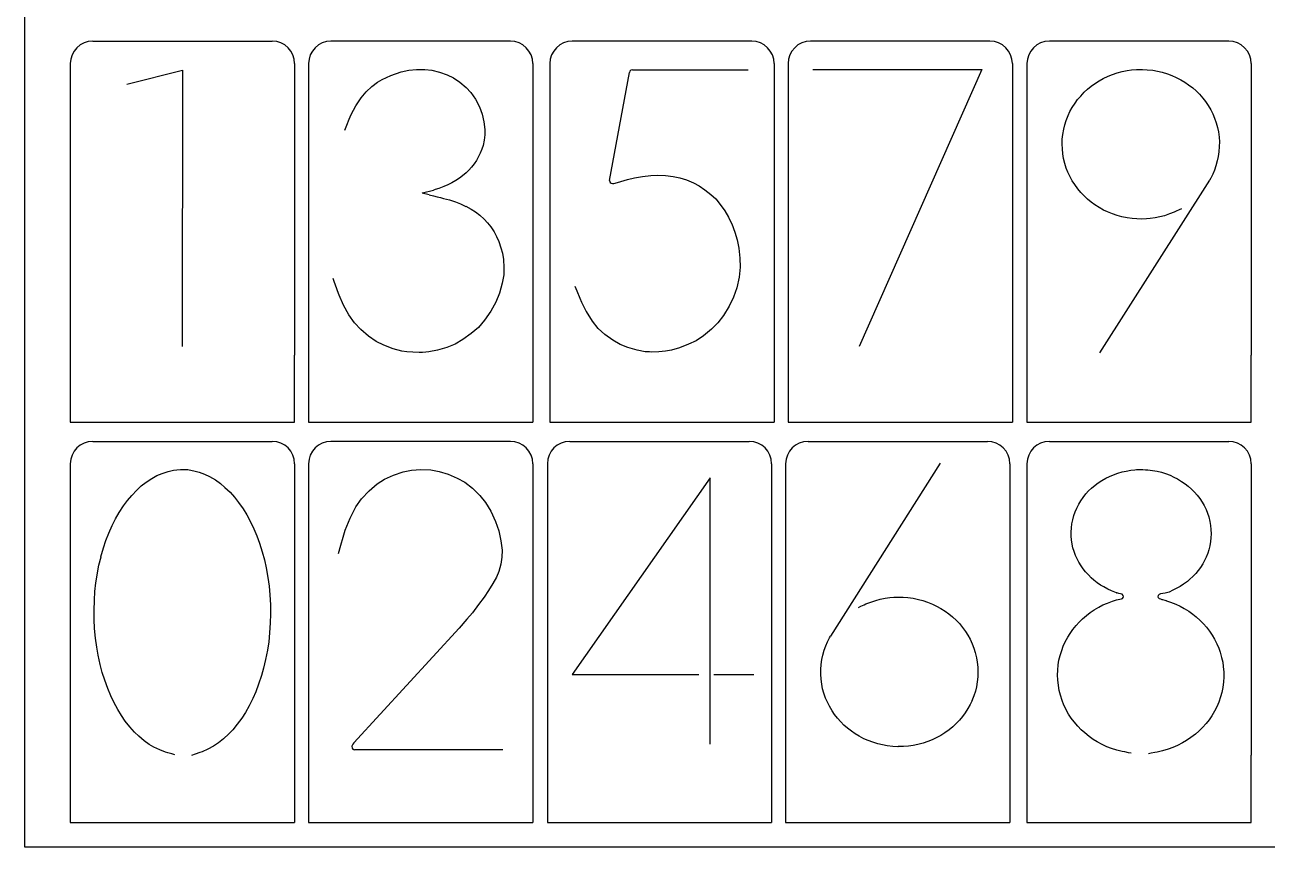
# Model space of a CAD drawing. Header units: millimetres. Extents: x 2133 to 4632, y 1065 to 2652.
# Drawn here: x 3372.7 to 3594.3, y 2342.4 to 2489.2 of the extents above; entities that cross this region are included whole.
import ezdxf

# ---------------------------------------------------------------- set-up
doc = ezdxf.new("R2010")
doc.units = ezdxf.units.MM
doc.layers.add('细实线', color=7, linetype='Continuous', lineweight=25)

msp = doc.modelspace()

# ---------------------------------------------------------------- linework, layer by layer
at = {"color": 7, "linetype": 'Continuous', "lineweight": 25}
for p, q in [((3384.791, 2486.253), (3416.791, 2486.253)), ((3459.284, 2486.253), (3427.284, 2486.253)), ((3502.328, 2486.253), (3470.328, 2486.253)), ((3544.821, 2486.253), (3512.821, 2486.253)), ((3587.42, 2486.253), (3555.42, 2486.253)), ((3380.791, 2482.253), (3380.791, 2430.253)), ((3420.791, 2482.253), (3420.791, 2430.253)), ((3423.284, 2482.253), (3423.284, 2430.253)), ((3463.284, 2482.253), (3463.284, 2430.253)), ((3466.328, 2482.253), (3466.328, 2430.253)), ((3506.328, 2482.253), (3506.328, 2430.253)), ((3508.821, 2482.253), (3508.821, 2430.253)), ((3548.821, 2482.253), (3548.821, 2430.253)), ((3551.42, 2482.253), (3551.42, 2430.253)), ((3591.42, 2482.253), (3591.42, 2430.253)), ((3384.791, 2414.841), (3416.791, 2414.841)), ((3459.284, 2414.841), (3427.284, 2414.841)), ((3469.884, 2414.841), (3501.884, 2414.841)), ((3512.376, 2414.841), (3544.376, 2414.841)), ((3555.42, 2414.841), (3587.42, 2414.841)), ((3380.791, 2410.841), (3380.791, 2358.841)), ((3420.791, 2410.841), (3420.791, 2358.841)), ((3423.284, 2410.841), (3423.284, 2358.841)), ((3463.284, 2410.841), (3463.284, 2358.841)), ((3465.884, 2410.841), (3465.884, 2358.841)), ((3505.884, 2410.841), (3505.884, 2358.841)), ((3508.376, 2410.841), (3508.376, 2358.841)), ((3548.376, 2410.841), (3548.376, 2358.841)), ((3551.42, 2410.841), (3551.42, 2358.841)), ((3591.42, 2410.841), (3591.42, 2358.841))]:
    msp.add_line(p, q, dxfattribs=at)
for points in [[(3436.393, 2479.426), (3437.933, 2480.098)], [(3437.933, 2480.098), (3439.794, 2480.784)], [(3439.794, 2480.784), (3441.168, 2481.103)], [(3441.168, 2481.103), (3442.564, 2481.214)], [(3442.564, 2481.214), (3444.053, 2481.207)], [(3444.053, 2481.207), (3445.301, 2481.068)], [(3445.301, 2481.068), (3446.643, 2480.738)], [(3446.643, 2480.738), (3448.015, 2480.263)], [(3448.015, 2480.263), (3449.136, 2479.726)], [(3449.136, 2479.726), (3450.269, 2478.961)], [(3564.3, 2479.192), (3565.046, 2479.594)], [(3565.046, 2479.594), (3565.902, 2480.001)], [(3565.902, 2480.001), (3566.665, 2480.314)], [(3566.665, 2480.314), (3567.486, 2480.579)], [(3567.486, 2480.579), (3568.425, 2480.827)], [(3568.425, 2480.827), (3569.285, 2481.006)], [(3569.285, 2481.006), (3570.067, 2481.108)], [(3570.067, 2481.108), (3570.992, 2481.18)], [(3570.992, 2481.18), (3571.889, 2481.208)], [(3571.889, 2481.208), (3571.926, 2481.208)], [(3571.976, 2481.212), (3572.006, 2481.212)], [(3572.006, 2481.212), (3572.884, 2481.162)], [(3572.884, 2481.162), (3573.872, 2481.053)], [(3573.872, 2481.053), (3574.726, 2480.913)], [(3574.726, 2480.913), (3575.561, 2480.707)], [(3575.561, 2480.707), (3576.485, 2480.427)], [(3576.485, 2480.427), (3577.279, 2480.139)], [(3577.279, 2480.139), (3578.04, 2479.794)], [(3578.04, 2479.794), (3578.877, 2479.358)], [(3433.548, 2477.182), (3434.554, 2478.136)], [(3434.554, 2478.136), (3435.555, 2478.934)], [(3435.555, 2478.934), (3436.393, 2479.426)], [(3450.269, 2478.961), (3451.404, 2478.01)], [(3451.404, 2478.01), (3452.25, 2477.097)], [(3561.639, 2477.135), (3562.217, 2477.681)], [(3562.217, 2477.681), (3562.868, 2478.207)], [(3562.868, 2478.207), (3563.623, 2478.754)], [(3563.623, 2478.754), (3564.3, 2479.192)], [(3578.877, 2479.358), (3579.592, 2478.938)], [(3579.592, 2478.938), (3580.263, 2478.471)], [(3580.263, 2478.471), (3580.995, 2477.899)], [(3580.995, 2477.899), (3581.613, 2477.361)], [(3431.709, 2474.688), (3432.652, 2476.123)], [(3432.652, 2476.123), (3433.548, 2477.182)], [(3452.25, 2477.097), (3453.037, 2475.909)], [(3453.037, 2475.909), (3453.751, 2474.517)], [(3559.51, 2474.422), (3560.004, 2475.195)], [(3560.004, 2475.195), (3560.465, 2475.832)], [(3560.465, 2475.832), (3561.006, 2476.467)], [(3561.006, 2476.467), (3561.639, 2477.135)], [(3581.613, 2477.361), (3582.177, 2476.788)], [(3582.177, 2476.788), (3582.785, 2476.097)], [(3582.785, 2476.097), (3583.29, 2475.458)], [(3583.29, 2475.458), (3583.733, 2474.794)], [(3430.555, 2472.358), (3430.898, 2473.165)], [(3430.898, 2473.165), (3431.709, 2474.688)], [(3453.751, 2474.517), (3454.229, 2473.211)], [(3454.229, 2473.211), (3454.545, 2471.842)], [(3558.434, 2472.12), (3558.783, 2473.015)], [(3558.769, 2472.979), (3559.099, 2473.694)], [(3559.099, 2473.694), (3559.51, 2474.422)], [(3583.733, 2474.794), (3584.197, 2474.003)], [(3584.197, 2474.003), (3584.572, 2473.277)], [(3584.572, 2473.277), (3584.878, 2472.54)], [(3429.759, 2470.375), (3430.12, 2471.274)], [(3430.12, 2471.274), (3430.555, 2472.358)], [(3454.545, 2471.842), (3454.72, 2470.513)], [(3557.988, 2470.541), (3558.17, 2471.316)], [(3558.17, 2471.316), (3558.434, 2472.12)], [(3584.878, 2472.54), (3585.18, 2471.666)], [(3585.18, 2471.666), (3585.407, 2470.868)], [(3585.407, 2470.868), (3585.562, 2470.074)], [(3454.589, 2468.583), (3454.401, 2467.652)], [(3454.712, 2469.525), (3454.589, 2468.583)], [(3454.72, 2470.513), (3454.712, 2469.525)], [(3557.709, 2467.939), (3557.731, 2468.75)], [(3557.731, 2468.75), (3557.829, 2469.614)], [(3557.829, 2469.614), (3557.988, 2470.541)], [(3585.562, 2470.074), (3585.683, 2469.139)], [(3585.683, 2469.139), (3585.745, 2468.289)], [(3454.191, 2466.956), (3453.908, 2466.269)], [(3454.401, 2467.652), (3454.191, 2466.956)], [(3557.742, 2466.991), (3557.709, 2467.939)], [(3557.821, 2466.124), (3557.738, 2467.027)], [(3585.664, 2466.523), (3585.553, 2465.684)], [(3585.734, 2467.467), (3585.664, 2466.523)], [(3585.745, 2468.289), (3585.734, 2467.467)], [(3452.821, 2464.362), (3452.343, 2463.744)], [(3453.23, 2464.96), (3452.821, 2464.362)], [(3453.563, 2465.548), (3453.23, 2464.96)], [(3453.908, 2466.269), (3453.563, 2465.548)], [(3557.962, 2465.339), (3557.821, 2466.124)], [(3558.182, 2464.433), (3557.962, 2465.339)], [(3558.431, 2463.613), (3558.182, 2464.433)], [(3585.38, 2464.9), (3585.125, 2464.009)], [(3585.553, 2465.684), (3585.38, 2464.9)], [(3450.76, 2462.222), (3450.203, 2461.804)], [(3451.368, 2462.739), (3450.76, 2462.222)], [(3451.896, 2463.241), (3451.368, 2462.739)], [(3452.343, 2463.744), (3451.896, 2463.241)], [(3480.166, 2461.55), (3481.399, 2461.862)], [(3481.399, 2461.862), (3482.839, 2462.128)], [(3482.839, 2462.128), (3484.345, 2462.312)], [(3484.345, 2462.312), (3485.602, 2462.371)], [(3485.602, 2462.371), (3486.929, 2462.299)], [(3486.929, 2462.299), (3488.33, 2462.125)], [(3488.33, 2462.125), (3489.488, 2461.882)], [(3489.488, 2461.882), (3490.68, 2461.491)], [(3558.72, 2462.888), (3558.431, 2463.613)], [(3559.111, 2462.057), (3558.72, 2462.888)], [(3559.514, 2461.308), (3559.111, 2462.057)], [(3584.551, 2462.521), (3584.205, 2461.804)], [(3584.849, 2463.214), (3584.551, 2462.521)], [(3585.125, 2464.009), (3584.849, 2463.214)], [(3445.737, 2459.728), (3445.578, 2459.682)], [(3445.889, 2459.774), (3445.737, 2459.728)], [(3446.535, 2459.991), (3445.872, 2459.769)], [(3447.397, 2460.317), (3446.535, 2459.991)], [(3448.156, 2460.639), (3447.397, 2460.317)], [(3448.82, 2460.973), (3448.156, 2460.639)], [(3449.558, 2461.394), (3448.82, 2460.973)], [(3450.203, 2461.804), (3449.558, 2461.394)], [(3478, 2460.936), (3478.969, 2461.221)], [(3478.956, 2461.218), (3480.166, 2461.55)], [(3490.68, 2461.491), (3491.936, 2460.973)], [(3491.936, 2460.973), (3492.96, 2460.443)], [(3492.96, 2460.443), (3493.981, 2459.751)], [(3493.981, 2459.751), (3495.046, 2458.903)], [(3559.936, 2460.657), (3559.514, 2461.308)], [(3560.478, 2459.92), (3559.936, 2460.657)], [(3561.018, 2459.26), (3560.478, 2459.92)], [(3445.576, 2458.644), (3446.242, 2458.473)], [(3446.242, 2458.473), (3446.822, 2458.334)], [(3446.822, 2458.334), (3447.378, 2458.203)], [(3447.378, 2458.203), (3448.427, 2457.919)], [(3448.427, 2457.919), (3449.519, 2457.569)], [(3449.519, 2457.569), (3450.415, 2457.229)], [(3495.046, 2458.903), (3495.902, 2458.092)], [(3495.902, 2458.092), (3496.717, 2457.115)], [(3561.555, 2458.699), (3561.018, 2459.26)], [(3562.229, 2458.072), (3561.555, 2458.699)], [(3562.89, 2457.517), (3562.229, 2458.072)], [(3563.528, 2457.059), (3562.89, 2457.517)], [(3450.415, 2457.229), (3451.358, 2456.781)], [(3451.33, 2456.794), (3452.308, 2456.26)], [(3452.276, 2456.277), (3453.041, 2455.794)], [(3453.041, 2455.794), (3453.805, 2455.2)], [(3496.717, 2457.115), (3497.549, 2455.952)], [(3497.549, 2455.952), (3498.198, 2454.872)], [(3564.315, 2456.56), (3563.528, 2457.059)], [(3565.081, 2456.12), (3564.315, 2456.56)], [(3565.799, 2455.782), (3565.081, 2456.12)], [(3566.681, 2455.429), (3565.799, 2455.782)], [(3567.532, 2455.136), (3566.681, 2455.429)], [(3576.835, 2455.418), (3575.929, 2455.117)], [(3577.679, 2455.746), (3576.835, 2455.418)], [(3578.028, 2455.902), (3577.679, 2455.746)], [(3578.579, 2456.153), (3578.025, 2455.901)], [(3579.019, 2456.353), (3578.579, 2456.153)], [(3453.805, 2455.2), (3454.579, 2454.508)], [(3454.579, 2454.508), (3455.198, 2453.866)], [(3455.198, 2453.866), (3455.789, 2453.105)], [(3455.789, 2453.105), (3456.374, 2452.225)], [(3498.198, 2454.872), (3498.773, 2453.624)], [(3498.757, 2453.665), (3499.328, 2452.164)], [(3568.323, 2454.93), (3567.532, 2455.136)], [(3569.28, 2454.741), (3568.323, 2454.93)], [(3570.201, 2454.606), (3569.28, 2454.741)], [(3571.019, 2454.543), (3570.201, 2454.606)], [(3571.929, 2454.517), (3571.019, 2454.543)], [(3572.741, 2454.532), (3571.929, 2454.517)], [(3573.425, 2454.598), (3572.741, 2454.532)], [(3574.283, 2454.732), (3573.425, 2454.598)], [(3575.14, 2454.905), (3574.283, 2454.732)], [(3575.929, 2455.117), (3575.14, 2454.905)], [(3456.374, 2452.225), (3456.826, 2451.418)], [(3456.826, 2451.418), (3457.225, 2450.483)], [(3499.328, 2452.164), (3499.732, 2450.823)], [(3499.732, 2450.823), (3500.011, 2449.304)], [(3457.225, 2450.483), (3457.6, 2449.401)], [(3457.6, 2449.401), (3457.863, 2448.431)], [(3500.011, 2449.304), (3500.203, 2447.532)], [(3457.863, 2448.431), (3458.031, 2447.27)], [(3458.031, 2447.27), (3458.114, 2445.881)], [(3500.203, 2447.532), (3500.258, 2445.902)], [(3458.093, 2444.586), (3457.843, 2443.073)], [(3458.114, 2445.881), (3458.093, 2444.586)], [(3500.077, 2444.161), (3499.665, 2442.239)], [(3500.258, 2445.902), (3500.077, 2444.161)], [(3427.977, 2443.037), (3427.686, 2443.901)], [(3428.456, 2441.677), (3427.973, 2443.046)], [(3457.843, 2443.073), (3457.34, 2441.314)], [(3471.178, 2441.666), (3470.842, 2442.492)], [(3499.665, 2442.239), (3499.109, 2440.574)], [(3428.723, 2440.919), (3428.455, 2441.677)], [(3429.489, 2439.164), (3428.723, 2440.919)], [(3457.34, 2441.314), (3456.691, 2439.689)], [(3471.717, 2440.358), (3471.178, 2441.666)], [(3472.022, 2439.622), (3471.717, 2440.359)], [(3499.109, 2440.574), (3498.317, 2438.978)], [(3430.473, 2437.395), (3429.489, 2439.164)], [(3455.79, 2438.074), (3454.667, 2436.445)], [(3456.691, 2439.689), (3455.79, 2438.074)], [(3472.866, 2437.952), (3472.022, 2439.622)], [(3473.913, 2436.297), (3472.831, 2438.008)], [(3498.317, 2438.978), (3497.301, 2437.324)], [(3431.461, 2435.99), (3430.473, 2437.395)], [(3432.606, 2434.795), (3431.461, 2435.99)], [(3454.667, 2436.445), (3453.58, 2435.175)], [(3474.94, 2435.013), (3473.913, 2436.297)], [(3496.297, 2436.004), (3495.137, 2434.852)], [(3497.301, 2437.324), (3496.297, 2436.004)], [(3434.005, 2433.598), (3432.606, 2434.795)], [(3435.323, 2432.689), (3434.005, 2433.598)], [(3452.312, 2434.07), (3450.82, 2433)], [(3453.58, 2435.175), (3452.312, 2434.07)], [(3476.114, 2433.939), (3474.94, 2435.013)], [(3477.529, 2432.889), (3476.114, 2433.939)], [(3493.743, 2433.694), (3492.449, 2432.814)], [(3495.137, 2434.852), (3493.743, 2433.694)], [(3436.729, 2431.998), (3435.323, 2432.689)], [(3438.386, 2431.372), (3436.729, 2431.998)], [(3439.892, 2430.964), (3438.386, 2431.372)], [(3440.798, 2430.83), (3439.892, 2430.964)], [(3441.872, 2430.744), (3440.798, 2430.83)], [(3446.254, 2431.109), (3444.726, 2430.807)], [(3447.958, 2431.616), (3446.254, 2431.109)], [(3449.45, 2432.213), (3447.958, 2431.616)], [(3450.82, 2433), (3449.45, 2432.213)], [(3478.845, 2432.12), (3477.529, 2432.889)], [(3480.239, 2431.57), (3478.845, 2432.12)], [(3481.872, 2431.104), (3480.239, 2431.57)], [(3483.329, 2430.842), (3481.872, 2431.104)], [(3483.672, 2430.814), (3483.329, 2430.842)], [(3486.968, 2430.939), (3485.763, 2430.828)], [(3488.016, 2431.112), (3486.922, 2430.931)], [(3489.462, 2431.532), (3488.016, 2431.112)], [(3491.081, 2432.168), (3489.462, 2431.532)], [(3492.449, 2432.814), (3491.081, 2432.168)], [(3442.994, 2430.715), (3441.872, 2430.744)], [(3443.616, 2430.725), (3442.994, 2430.715)], [(3444.203, 2430.756), (3443.616, 2430.725)], [(3444.726, 2430.807), (3444.203, 2430.756)], [(3484.088, 2430.795), (3483.672, 2430.814)], [(3484.536, 2430.789), (3484.088, 2430.795)], [(3485.763, 2430.828), (3484.536, 2430.789)], [(3395.31, 2408.24), (3396.217, 2408.746)], [(3396.217, 2408.746), (3397.156, 2409.134)], [(3397.156, 2409.134), (3398.239, 2409.477)], [(3398.239, 2409.477), (3399.22, 2409.696)], [(3399.22, 2409.696), (3399.786, 2409.767)], [(3399.786, 2409.767), (3400.429, 2409.812)], [(3400.429, 2409.812), (3401.072, 2409.828)], [(3401.072, 2409.828), (3401.416, 2409.823)], [(3401.416, 2409.823), (3401.733, 2409.806)], [(3401.733, 2409.806), (3402.005, 2409.78)], [(3402.005, 2409.78), (3402.823, 2409.62)], [(3402.823, 2409.62), (3403.802, 2409.342)], [(3403.802, 2409.342), (3404.732, 2409.003)], [(3404.732, 2409.003), (3405.641, 2408.558)], [(3436.856, 2408.117), (3438.451, 2408.848)], [(3438.451, 2408.848), (3440.154, 2409.429)], [(3440.154, 2409.429), (3441.627, 2409.722)], [(3441.627, 2409.722), (3443.319, 2409.815)], [(3443.319, 2409.815), (3445.085, 2409.743)], [(3445.085, 2409.743), (3446.561, 2409.5)], [(3446.561, 2409.5), (3448.177, 2408.994)], [(3448.177, 2408.994), (3449.821, 2408.304)], [(3566.154, 2408.61), (3566.844, 2408.894)], [(3566.844, 2408.894), (3567.654, 2409.181)], [(3567.654, 2409.181), (3568.392, 2409.4)], [(3568.392, 2409.4), (3569.126, 2409.561)], [(3569.126, 2409.561), (3569.953, 2409.702)], [(3569.953, 2409.702), (3570.671, 2409.788)], [(3570.671, 2409.788), (3570.934, 2409.804)], [(3570.934, 2409.804), (3571.256, 2409.814)], [(3571.256, 2409.814), (3571.609, 2409.817)], [(3571.609, 2409.817), (3572.107, 2409.811)], [(3572.107, 2409.811), (3572.588, 2409.793)], [(3572.588, 2409.793), (3573.014, 2409.763)], [(3573.014, 2409.763), (3573.797, 2409.663)], [(3573.797, 2409.663), (3574.669, 2409.505)], [(3574.669, 2409.505), (3575.431, 2409.326)], [(3575.431, 2409.326), (3576.146, 2409.098)], [(3576.146, 2409.098), (3576.949, 2408.796)], [(3576.949, 2408.796), (3577.647, 2408.491)], [(3392.632, 2406.16), (3393.447, 2406.919)], [(3393.447, 2406.919), (3394.308, 2407.578)], [(3394.308, 2407.578), (3395.31, 2408.24)], [(3405.641, 2408.558), (3406.661, 2407.958)], [(3406.661, 2407.958), (3407.557, 2407.339)], [(3407.557, 2407.339), (3408.374, 2406.643)], [(3408.374, 2406.643), (3409.29, 2405.756)], [(3434.08, 2405.998), (3435.537, 2407.264)], [(3435.537, 2407.264), (3436.856, 2408.117)], [(3449.821, 2408.304), (3451.146, 2407.55)], [(3451.146, 2407.55), (3452.51, 2406.484)], [(3452.51, 2406.484), (3453.849, 2405.208)], [(3562.429, 2405.996), (3562.949, 2406.49)], [(3562.949, 2406.49), (3563.569, 2407.018)], [(3563.569, 2407.018), (3564.15, 2407.46)], [(3564.15, 2407.46), (3564.762, 2407.855)], [(3564.762, 2407.855), (3565.488, 2408.273)], [(3565.488, 2408.273), (3566.154, 2408.61)], [(3577.647, 2408.491), (3578.29, 2408.149)], [(3578.29, 2408.149), (3579.006, 2407.718)], [(3579.006, 2407.718), (3579.623, 2407.301)], [(3579.623, 2407.301), (3580.183, 2406.857)], [(3580.183, 2406.857), (3580.791, 2406.316)], [(3390.269, 2403.336), (3390.974, 2404.316)], [(3390.974, 2404.316), (3391.74, 2405.22)], [(3391.74, 2405.22), (3392.632, 2406.16)], [(3409.29, 2405.756), (3410.09, 2404.885)], [(3410.09, 2404.885), (3410.808, 2403.96)], [(3431.737, 2403.144), (3432.756, 2404.589)], [(3432.756, 2404.589), (3434.08, 2405.998)], [(3453.849, 2405.208), (3454.866, 2403.971)], [(3560.676, 2403.652), (3561.037, 2404.26)], [(3561.037, 2404.26), (3561.448, 2404.837)], [(3561.448, 2404.837), (3561.95, 2405.463)], [(3561.95, 2405.463), (3562.429, 2405.996)], [(3580.791, 2406.316), (3581.313, 2405.799)], [(3581.313, 2405.799), (3581.771, 2405.267)], [(3581.771, 2405.267), (3582.26, 2404.629)], [(3582.26, 2404.629), (3582.669, 2404.028)], [(3388.855, 2401.033), (3389.505, 2402.152)], [(3389.505, 2402.152), (3390.269, 2403.336)], [(3410.808, 2403.96), (3411.599, 2402.822)], [(3411.599, 2402.822), (3412.283, 2401.73)], [(3430.709, 2401.166), (3431.737, 2403.144)], [(3454.866, 2403.971), (3455.805, 2402.386)], [(3455.805, 2402.386), (3456.651, 2400.56)], [(3559.794, 2401.626), (3560.024, 2402.297)], [(3560.024, 2402.297), (3560.311, 2402.943)], [(3560.311, 2402.943), (3560.676, 2403.652)], [(3582.669, 2404.028), (3583.011, 2403.421)], [(3583.011, 2403.421), (3583.361, 2402.702)], [(3583.361, 2402.702), (3583.641, 2402.03)], [(3583.641, 2402.03), (3583.851, 2401.365)], [(3387.66, 2398.469), (3388.276, 2399.863)], [(3388.276, 2399.863), (3388.855, 2401.033)], [(3412.283, 2401.73), (3412.883, 2400.607)], [(3412.883, 2400.607), (3413.529, 2399.252)], [(3429.829, 2399.013), (3430.709, 2401.166)], [(3456.651, 2400.56), (3457.207, 2398.879)], [(3559.351, 2399.439), (3559.436, 2400.147)], [(3559.436, 2400.147), (3559.582, 2400.85)], [(3559.582, 2400.85), (3559.794, 2401.626)], [(3583.851, 2401.365), (3584.045, 2400.581)], [(3584.045, 2400.581), (3584.179, 2399.852)], [(3584.179, 2399.852), (3584.246, 2399.152)], [(3387.146, 2397.163), (3387.66, 2398.469)], [(3413.529, 2399.252), (3414.078, 2397.968)], [(3414.078, 2397.968), (3414.542, 2396.678)], [(3429.021, 2396.3), (3429.445, 2397.786)], [(3429.44, 2397.77), (3429.829, 2399.013)], [(3457.207, 2398.879), (3457.58, 2397.121)], [(3559.307, 2398.641), (3559.351, 2399.439)], [(3559.31, 2397.937), (3559.307, 2398.641)], [(3559.374, 2397.251), (3559.31, 2397.937)], [(3584.251, 2397.63), (3584.173, 2396.961)], [(3584.246, 2399.152), (3584.272, 2398.351)], [(3584.272, 2398.351), (3584.251, 2397.63)], [(3386.256, 2394.241), (3386.709, 2395.834)], [(3386.709, 2395.834), (3387.146, 2397.163)], [(3414.542, 2396.678), (3415.023, 2395.141)], [(3428.607, 2394.849), (3429.021, 2396.3)], [(3457.58, 2397.121), (3457.789, 2395.438)], [(3457.789, 2395.438), (3457.785, 2394.175)], [(3559.491, 2396.488), (3559.374, 2397.251)], [(3559.634, 2395.825), (3559.491, 2396.488)], [(3559.829, 2395.188), (3559.634, 2395.825)], [(3583.874, 2395.52), (3583.669, 2394.898)], [(3584.038, 2396.201), (3583.874, 2395.52)], [(3584.173, 2396.961), (3584.038, 2396.201)], [(3385.895, 2392.767), (3386.263, 2394.264)], [(3415.023, 2395.141), (3415.42, 2393.693)], [(3415.42, 2393.693), (3415.727, 2392.266)], [(3457.785, 2394.175), (3457.576, 2392.926)], [(3560.092, 2394.481), (3559.829, 2395.188)], [(3560.36, 2393.867), (3560.092, 2394.481)], [(3560.673, 2393.285), (3560.36, 2393.867)], [(3561.066, 2392.644), (3560.673, 2393.285)], [(3583.097, 2393.566), (3582.775, 2392.997)], [(3583.389, 2394.195), (3583.097, 2393.566)], [(3583.669, 2394.898), (3583.389, 2394.195)], [(3385.37, 2389.631), (3385.627, 2391.343)], [(3385.627, 2391.343), (3385.903, 2392.801)], [(3415.727, 2392.266), (3416.025, 2390.58)], [(3457.216, 2391.647), (3456.78, 2390.63)], [(3457.576, 2392.926), (3457.216, 2391.647)], [(3561.447, 2392.089), (3561.066, 2392.644)], [(3561.864, 2391.573), (3561.447, 2392.089)], [(3562.372, 2391.01), (3561.864, 2391.573)], [(3562.855, 2390.527), (3562.372, 2391.01)], [(3581.534, 2391.293), (3581.01, 2390.737)], [(3581.959, 2391.796), (3581.534, 2391.293)], [(3582.366, 2392.36), (3581.959, 2391.796)], [(3582.775, 2392.997), (3582.366, 2392.36)], [(3385.185, 2388.041), (3385.37, 2389.631)], [(3416.025, 2390.58), (3416.248, 2389)], [(3416.248, 2389), (3416.384, 2387.47)], [(3456.154, 2389.505), (3455.368, 2388.217)], [(3456.78, 2390.63), (3456.154, 2389.505)], [(3563.364, 2390.088), (3562.855, 2390.527)], [(3563.973, 2389.616), (3563.364, 2390.088)], [(3564.542, 2389.218), (3563.973, 2389.616)], [(3565.127, 2388.869), (3564.542, 2389.218)], [(3565.826, 2388.499), (3565.127, 2388.869)], [(3578.762, 2388.964), (3578.173, 2388.628)], [(3579.36, 2389.363), (3578.762, 2388.964)], [(3580.035, 2389.864), (3579.36, 2389.363)], [(3580.501, 2390.249), (3580.035, 2389.864)], [(3581.01, 2390.737), (3580.501, 2390.249)], [(3385.085, 2386.491), (3385.185, 2388.041)], [(3416.384, 2387.47), (3416.476, 2385.683)], [(3454.591, 2387.053), (3453.623, 2385.718)], [(3455.368, 2388.217), (3454.591, 2387.053)], [(3524.462, 2386.472), (3525.252, 2386.684)], [(3525.252, 2386.684), (3526.108, 2386.857)], [(3526.108, 2386.857), (3526.966, 2386.991)], [(3526.966, 2386.991), (3527.65, 2387.057)], [(3527.65, 2387.057), (3528.462, 2387.071)], [(3528.462, 2387.071), (3529.372, 2387.046)], [(3529.372, 2387.046), (3530.19, 2386.983)], [(3530.19, 2386.983), (3531.111, 2386.848)], [(3531.111, 2386.848), (3532.068, 2386.658)], [(3532.068, 2386.658), (3532.859, 2386.453)], [(3566.483, 2388.191), (3565.826, 2388.499)], [(3566.774, 2388.073), (3566.483, 2388.191)], [(3566.697, 2386.35), (3567.412, 2386.581)], [(3567.071, 2387.963), (3566.774, 2388.073)], [(3567.407, 2387.847), (3567.071, 2387.963)], [(3576.343, 2387.828), (3576.105, 2387.779)], [(3576.571, 2387.888), (3576.343, 2387.828)], [(3576.786, 2387.971), (3576.571, 2387.888)], [(3577.46, 2388.271), (3576.786, 2387.971)], [(3578.173, 2388.628), (3577.46, 2388.271)], [(3385.035, 2384.696), (3385.085, 2386.491)], [(3385.045, 2383.047), (3385.035, 2384.696)], [(3416.476, 2385.683), (3416.507, 2384.022)], [(3453.623, 2385.718), (3452.511, 2384.248)], [(3521.372, 2385.236), (3521.812, 2385.436)], [(3521.812, 2385.436), (3522.366, 2385.688)], [(3522.363, 2385.687), (3522.712, 2385.843)], [(3522.712, 2385.843), (3523.556, 2386.171)], [(3523.556, 2386.171), (3524.462, 2386.472)], [(3532.859, 2386.453), (3533.71, 2386.16)], [(3533.71, 2386.16), (3534.592, 2385.807)], [(3534.592, 2385.807), (3535.311, 2385.469)], [(3535.311, 2385.469), (3536.076, 2385.029)], [(3536.076, 2385.029), (3536.863, 2384.53)], [(3536.863, 2384.53), (3537.502, 2384.072)], [(3562.058, 2383.802), (3562.702, 2384.302)], [(3562.702, 2384.302), (3563.42, 2384.779)], [(3563.42, 2384.779), (3564.242, 2385.269)], [(3564.242, 2385.269), (3564.978, 2385.656)], [(3564.978, 2385.656), (3565.782, 2386.005)], [(3565.782, 2386.005), (3566.697, 2386.35)], [(3576.19, 2386.457), (3576.238, 2386.442)], [(3576.238, 2386.442), (3576.334, 2386.413)], [(3576.334, 2386.413), (3577.057, 2386.162)], [(3577.057, 2386.162), (3577.956, 2385.8)], [(3577.956, 2385.8), (3578.761, 2385.43)], [(3578.761, 2385.43), (3579.47, 2385.038)], [(3579.47, 2385.038), (3580.273, 2384.536)], [(3580.273, 2384.536), (3580.988, 2384.038)], [(3385.131, 2381.489), (3385.045, 2383.047)], [(3416.459, 2382.481), (3416.337, 2380.679)], [(3416.507, 2384.022), (3416.458, 2382.459)], [(3452.511, 2384.248), (3451.487, 2383.104)], [(3537.502, 2384.072), (3538.163, 2383.517)], [(3538.163, 2383.517), (3538.836, 2382.89)], [(3538.836, 2382.89), (3539.374, 2382.329)], [(3539.374, 2382.329), (3539.914, 2381.669)], [(3560.193, 2381.993), (3560.731, 2382.594)], [(3560.731, 2382.594), (3561.346, 2383.183)], [(3561.346, 2383.183), (3562.058, 2383.802)], [(3580.988, 2384.038), (3581.607, 2383.536)], [(3581.607, 2383.536), (3582.299, 2382.908)], [(3582.299, 2382.908), (3582.909, 2382.298)], [(3582.909, 2382.298), (3583.422, 2381.7)], [(3385.294, 2379.726), (3385.131, 2381.489)], [(3416.339, 2380.698), (3416.172, 2379.059)], [(3539.914, 2381.669), (3540.455, 2380.931)], [(3540.455, 2380.931), (3540.877, 2380.28)], [(3540.877, 2380.28), (3541.28, 2379.531)], [(3558.257, 2379.067), (3558.696, 2379.892)], [(3558.696, 2379.892), (3559.113, 2380.576)], [(3559.113, 2380.576), (3559.608, 2381.263)], [(3559.608, 2381.263), (3560.193, 2381.993)], [(3583.422, 2381.7), (3583.986, 2380.964)], [(3583.986, 2380.964), (3584.473, 2380.256)], [(3584.473, 2380.256), (3584.866, 2379.578)], [(3385.495, 2378.139), (3385.294, 2379.726)], [(3385.758, 2376.684), (3385.495, 2378.139)], [(3416.177, 2379.089), (3415.944, 2377.587)], [(3515.266, 2377.58), (3515.542, 2378.375)], [(3515.542, 2378.375), (3515.84, 2379.068)], [(3515.84, 2379.068), (3516.187, 2379.784)], [(3541.28, 2379.531), (3541.671, 2378.701)], [(3541.671, 2378.701), (3541.96, 2377.976)], [(3541.96, 2377.976), (3542.209, 2377.156)], [(3557.618, 2377.543), (3557.899, 2378.298)], [(3557.899, 2378.298), (3558.257, 2379.067)], [(3584.866, 2379.578), (3585.283, 2378.751)], [(3585.283, 2378.751), (3585.632, 2377.96)], [(3585.632, 2377.96), (3585.89, 2377.214)], [(3386.119, 2375.046), (3385.758, 2376.684)], [(3415.622, 2375.921), (3415.274, 2374.412)], [(3415.949, 2377.609), (3415.622, 2375.921)], [(3514.727, 2375.066), (3514.838, 2375.905)], [(3514.838, 2375.905), (3515.011, 2376.689)], [(3515.011, 2376.689), (3515.266, 2377.58)], [(3542.209, 2377.156), (3542.429, 2376.25)], [(3542.429, 2376.25), (3542.57, 2375.465)], [(3542.57, 2375.465), (3542.653, 2374.562)], [(3557.008, 2374.994), (3557.137, 2375.805)], [(3557.137, 2375.805), (3557.343, 2376.641)], [(3557.343, 2376.641), (3557.618, 2377.543)], [(3585.89, 2377.214), (3586.143, 2376.311)], [(3586.143, 2376.311), (3586.334, 2375.454)], [(3586.334, 2375.454), (3586.444, 2374.654)], [(3386.497, 2373.581), (3386.119, 2375.046)], [(3386.917, 2372.26), (3386.497, 2373.581)], [(3415.274, 2374.412), (3414.886, 2373.067)], [(3514.647, 2373.3), (3514.657, 2374.122)], [(3514.708, 2372.45), (3514.647, 2373.3)], [(3514.657, 2374.122), (3514.727, 2375.066)], [(3542.65, 2374.598), (3542.682, 2373.65)], [(3542.682, 2373.65), (3542.66, 2372.839)], [(3556.88, 2373.128), (3556.915, 2374.026)], [(3556.915, 2374.026), (3557.008, 2374.994)], [(3586.444, 2374.654), (3586.513, 2373.688)], [(3586.513, 2373.688), (3586.529, 2372.77)], [(3387.454, 2370.784), (3386.917, 2372.26)], [(3414.382, 2371.555), (3413.884, 2370.189)], [(3414.886, 2373.067), (3414.382, 2371.555)], [(3514.83, 2371.515), (3514.708, 2372.45)], [(3514.984, 2370.72), (3514.83, 2371.515)], [(3542.404, 2371.048), (3542.221, 2370.273)], [(3542.562, 2371.975), (3542.404, 2371.048)], [(3542.66, 2372.839), (3542.562, 2371.975)], [(3556.917, 2372.276), (3556.88, 2373.128)], [(3557.024, 2371.286), (3556.917, 2372.276)], [(3557.172, 2370.391), (3557.024, 2371.286)], [(3586.473, 2371.93), (3586.344, 2370.947)], [(3586.529, 2372.77), (3586.473, 2371.93)], [(3387.99, 2369.473), (3387.454, 2370.784)], [(3388.549, 2368.314), (3387.99, 2369.473)], [(3413.354, 2368.998), (3412.688, 2367.673)], [(3413.884, 2370.189), (3413.354, 2368.998)], [(3515.211, 2369.923), (3514.984, 2370.72)], [(3515.513, 2369.049), (3515.211, 2369.923)], [(3515.819, 2368.312), (3515.513, 2369.049)], [(3541.957, 2369.469), (3541.608, 2368.574)], [(3542.221, 2370.273), (3541.957, 2369.469)], [(3557.382, 2369.571), (3557.172, 2370.391)], [(3557.697, 2368.598), (3557.382, 2369.571)], [(3585.949, 2369.24), (3585.626, 2368.315)], [(3586.173, 2370.039), (3585.949, 2369.24)], [(3586.344, 2370.947), (3586.173, 2370.039)], [(3389.243, 2367.033), (3388.549, 2368.314)], [(3389.918, 2365.909), (3389.243, 2367.033)], [(3412.688, 2367.673), (3412.029, 2366.491)], [(3516.194, 2367.586), (3515.819, 2368.312)], [(3516.658, 2366.795), (3516.194, 2367.586)], [(3517.101, 2366.131), (3516.658, 2366.795)], [(3540.881, 2367.167), (3540.387, 2366.394)], [(3541.292, 2367.894), (3540.881, 2367.167)], [(3541.622, 2368.609), (3541.292, 2367.894)], [(3558.009, 2367.796), (3557.685, 2368.633)], [(3558.393, 2367.009), (3558.009, 2367.796)], [(3558.856, 2366.196), (3558.375, 2367.046)], [(3584.901, 2366.74), (3584.404, 2365.906)], [(3585.277, 2367.47), (3584.901, 2366.74)], [(3585.626, 2368.315), (3585.277, 2367.47)], [(3390.597, 2364.941), (3389.918, 2365.909)], [(3391.428, 2363.887), (3390.597, 2364.941)], [(3410.568, 2364.38), (3409.78, 2363.409)], [(3411.375, 2365.485), (3410.568, 2364.38)], [(3412.029, 2366.491), (3411.375, 2365.485)], [(3517.607, 2365.491), (3517.101, 2366.131)], [(3518.214, 2364.801), (3517.607, 2365.491)], [(3518.778, 2364.227), (3518.214, 2364.801)], [(3538.752, 2364.454), (3538.175, 2363.908)], [(3539.386, 2365.122), (3538.752, 2364.454)], [(3539.926, 2365.756), (3539.386, 2365.122)], [(3540.387, 2366.394), (3539.926, 2365.756)], [(3559.337, 2365.443), (3558.856, 2366.196)], [(3559.841, 2364.779), (3559.337, 2365.443)], [(3560.478, 2364.037), (3559.841, 2364.779)], [(3583.386, 2364.505), (3582.735, 2363.779)], [(3583.896, 2365.148), (3583.386, 2364.505)], [(3584.404, 2365.906), (3583.896, 2365.148)], [(3392.221, 2362.984), (3391.428, 2363.887)], [(3393.001, 2362.234), (3392.221, 2362.984)], [(3393.95, 2361.443), (3393.001, 2362.234)], [(3409.048, 2362.64), (3408.091, 2361.766)], [(3409.78, 2363.409), (3409.02, 2362.614)], [(3519.397, 2363.69), (3518.778, 2364.227)], [(3520.128, 2363.118), (3519.397, 2363.69)], [(3520.799, 2362.651), (3520.128, 2363.118)], [(3521.514, 2362.23), (3520.799, 2362.651)], [(3522.352, 2361.795), (3521.514, 2362.23)], [(3536.091, 2362.397), (3535.345, 2361.994)], [(3536.769, 2362.835), (3536.091, 2362.397)], [(3537.523, 2363.381), (3536.769, 2362.835)], [(3538.175, 2363.908), (3537.523, 2363.381)], [(3561.099, 2363.385), (3560.478, 2364.037)], [(3561.722, 2362.824), (3561.099, 2363.385)], [(3562.495, 2362.209), (3561.722, 2362.824)], [(3563.236, 2361.677), (3562.495, 2362.209)], [(3581.46, 2362.586), (3580.677, 2361.989)], [(3582.088, 2363.127), (3581.46, 2362.586)], [(3582.735, 2363.779), (3582.088, 2363.127)], [(3394.842, 2360.79), (3393.95, 2361.443)], [(3395.708, 2360.284), (3394.842, 2360.79)], [(3396.746, 2359.793), (3395.708, 2360.284)], [(3405.316, 2359.926), (3404.323, 2359.48)], [(3406.34, 2360.481), (3405.316, 2359.926)], [(3407.238, 2361.069), (3406.34, 2360.481)], [(3408.118, 2361.787), (3407.192, 2361.039)], [(3523.113, 2361.45), (3522.352, 2361.795)], [(3523.906, 2361.162), (3523.113, 2361.45)], [(3524.831, 2360.882), (3523.906, 2361.162)], [(3525.665, 2360.676), (3524.831, 2360.882)], [(3526.519, 2360.536), (3525.665, 2360.676)], [(3527.507, 2360.427), (3526.519, 2360.536)], [(3528.385, 2360.377), (3527.507, 2360.427)], [(3528.415, 2360.377), (3528.385, 2360.377)], [(3528.502, 2360.381), (3528.465, 2360.381)], [(3529.399, 2360.408), (3528.502, 2360.381)], [(3530.324, 2360.481), (3529.399, 2360.408)], [(3531.106, 2360.582), (3530.324, 2360.481)], [(3531.966, 2360.762), (3531.106, 2360.582)], [(3532.905, 2361.01), (3531.966, 2360.762)], [(3533.726, 2361.274), (3532.905, 2361.01)], [(3534.489, 2361.588), (3533.726, 2361.274)], [(3535.345, 2361.994), (3534.489, 2361.588)], [(3563.962, 2361.236), (3563.236, 2361.677)], [(3564.849, 2360.766), (3563.962, 2361.236)], [(3565.691, 2360.373), (3564.849, 2360.766)], [(3566.501, 2360.067), (3565.691, 2360.373)], [(3567.482, 2359.762), (3566.501, 2360.067)], [(3577.415, 2360.204), (3576.603, 2359.917)], [(3578.285, 2360.589), (3577.415, 2360.204)], [(3579.18, 2361.039), (3578.285, 2360.589)], [(3579.908, 2361.461), (3579.18, 2361.039)], [(3580.677, 2361.989), (3579.908, 2361.461)], [(3397.748, 2359.411), (3396.746, 2359.793)], [(3398.208, 2359.274), (3397.748, 2359.411)], [(3398.908, 2359.072), (3398.203, 2359.276)], [(3399.441, 2358.917), (3398.909, 2359.072)], [(3403.04, 2359.021), (3402.416, 2358.799)], [(3403.863, 2359.313), (3403.04, 2359.021)], [(3404.323, 2359.48), (3403.863, 2359.313)], [(3568.427, 2359.52), (3567.482, 2359.762)], [(3568.854, 2359.432), (3568.427, 2359.52)], [(3569.521, 2359.299), (3568.854, 2359.432)], [(3570.023, 2359.198), (3569.521, 2359.299)], [(3573.591, 2359.216), (3573.085, 2359.125)], [(3574.26, 2359.335), (3573.591, 2359.216)], [(3574.663, 2359.41), (3574.26, 2359.335)], [(3575.617, 2359.633), (3574.663, 2359.41)], [(3576.603, 2359.917), (3575.617, 2359.633)]]:
    msp.add_lwpolyline(points)
for centre, start, end in [((3384.791, 2482.253), 90, 180), ((3416.791, 2482.253), 0, 90), ((3427.284, 2482.253), 90, 180), ((3459.284, 2482.253), 0, 90), ((3470.328, 2482.253), 90, 180), ((3502.328, 2482.253), 0, 90), ((3512.821, 2482.253), 90, 180), ((3544.821, 2482.253), 0, 90), ((3555.42, 2482.253), 90, 180), ((3587.42, 2482.253), 0, 90), ((3384.791, 2410.841), 90, 180), ((3416.791, 2410.841), 0, 90), ((3427.284, 2410.841), 90, 180), ((3459.284, 2410.841), 0, 90), ((3469.884, 2410.841), 90, 180), ((3501.884, 2410.841), 0, 90), ((3512.376, 2410.841), 90, 180), ((3544.376, 2410.841), 0, 90), ((3555.42, 2410.841), 90, 180), ((3587.42, 2410.841), 0, 90)]:
    msp.add_arc(centre, 4, start, end, dxfattribs=at)
at = {"layer": '细实线'}
for p, q in [((3390.897, 2478.581), (3400.792, 2481.068)), ((3400.792, 2481.068), (3400.743, 2431.778)), ((3476.981, 2461.412), (3480.504, 2480.681)), ((3480.591, 2480.903), (3480.504, 2480.681)), ((3480.79, 2481.074), (3480.591, 2480.903)), ((3481.058, 2481.154), (3480.79, 2481.074)), ((3481.058, 2481.154), (3501.683, 2481.137)), ((3513.208, 2481.201), (3543.395, 2481.201)), ((3543.395, 2481.201), (3521.498, 2431.757)), ((3571.926, 2481.208), (3571.976, 2481.212)), ((3443.608, 2459.168), (3445.578, 2459.682)), ((3476.981, 2461.412), (3477.009, 2461.225)), ((3477.009, 2461.225), (3477.097, 2461.063)), ((3477.097, 2461.063), (3477.26, 2460.927)), ((3477.26, 2460.927), (3477.493, 2460.855)), ((3477.493, 2460.855), (3477.765, 2460.867)), ((3477.765, 2460.867), (3478, 2460.936)), ((3564.43, 2430.659), (3584.034, 2461.475)), ((3584.188, 2461.77), (3584.034, 2461.475)), ((3584.205, 2461.804), (3584.188, 2461.77)), ((3443.608, 2459.168), (3443.568, 2459.112)), ((3444.784, 2458.824), (3443.568, 2459.112)), ((3444.784, 2458.824), (3445.576, 2458.644)), ((3380.791, 2430.253), (3380.791, 2418.253)), ((3420.791, 2418.253), (3420.791, 2430.253)), ((3423.284, 2430.253), (3423.284, 2418.253)), ((3463.284, 2430.253), (3463.284, 2418.253)), ((3466.328, 2430.253), (3466.328, 2418.253)), ((3506.328, 2430.253), (3506.328, 2418.253)), ((3508.821, 2430.253), (3508.821, 2418.253)), ((3548.821, 2430.253), (3548.821, 2418.253)), ((3551.42, 2430.253), (3551.42, 2418.253)), ((3591.42, 2418.253), (3591.42, 2430.253)), ((3380.791, 2418.253), (3420.791, 2418.253)), ((3423.284, 2418.253), (3463.284, 2418.253)), ((3466.328, 2418.253), (3506.328, 2418.253)), ((3508.821, 2418.253), (3548.821, 2418.253)), ((3551.42, 2418.253), (3591.42, 2418.253)), ((3535.961, 2410.93), (3516.358, 2380.114)), ((3494.893, 2408.358), (3470.301, 2373.228)), ((3494.893, 2360.805), (3494.893, 2408.358)), ((3567.407, 2387.847), (3567.479, 2387.823)), ((3567.412, 2386.581), (3568.004, 2386.68)), ((3567.841, 2387.714), (3567.479, 2387.823)), ((3568.116, 2387.644), (3567.841, 2387.714)), ((3568.004, 2386.68), (3568.28, 2386.762)), ((3568.401, 2387.559), (3568.116, 2387.644)), ((3568.28, 2386.762), (3568.474, 2386.84)), ((3568.599, 2387.362), (3568.401, 2387.559)), ((3568.474, 2386.84), (3568.601, 2386.971)), ((3568.651, 2387.121), (3568.599, 2387.362)), ((3568.601, 2386.971), (3568.651, 2387.121)), ((3574.846, 2387.348), (3574.78, 2387.12)), ((3574.78, 2387.12), (3574.829, 2386.969)), ((3574.829, 2386.969), (3574.992, 2386.815)), ((3575.033, 2387.534), (3574.846, 2387.348)), ((3574.992, 2386.815), (3575.272, 2386.725)), ((3575.272, 2387.617), (3575.033, 2387.534)), ((3576.105, 2387.779), (3575.272, 2387.617)), ((3575.272, 2386.725), (3575.464, 2386.664)), ((3575.464, 2386.664), (3575.627, 2386.621)), ((3575.627, 2386.621), (3576.009, 2386.513)), ((3576.009, 2386.513), (3576.19, 2386.457)), ((3451.487, 2383.104), (3450.154, 2381.542)), ((3431.382, 2361.073), (3450.154, 2381.542)), ((3516.203, 2379.819), (3516.358, 2380.114)), ((3516.187, 2379.784), (3516.203, 2379.819)), ((3470.301, 2373.228), (3492.886, 2373.228)), ((3495.553, 2373.228), (3502.733, 2373.228)), ((3431.171, 2360.801), (3431.031, 2360.462)), ((3431.031, 2360.462), (3431.065, 2360.135)), ((3431.065, 2360.135), (3431.156, 2359.961)), ((3431.156, 2359.961), (3431.309, 2359.871)), ((3431.382, 2361.073), (3431.171, 2360.801)), ((3528.465, 2360.381), (3528.415, 2360.377)), ((3380.791, 2358.841), (3380.791, 2346.841)), ((3420.791, 2358.841), (3420.791, 2346.841)), ((3423.284, 2358.841), (3423.284, 2346.841)), ((3431.309, 2359.871), (3431.495, 2359.84)), ((3457.92, 2359.84), (3431.495, 2359.84)), ((3463.284, 2358.841), (3463.284, 2346.841)), ((3465.884, 2358.841), (3465.884, 2346.841)), ((3505.884, 2358.841), (3505.884, 2346.841)), ((3508.376, 2358.841), (3508.376, 2346.841)), ((3548.376, 2358.841), (3548.376, 2346.841)), ((3551.42, 2358.841), (3551.42, 2346.841)), ((3569.521, 2359.299), (3569.521, 2359.299)), ((3591.42, 2346.841), (3591.42, 2358.841)), ((3380.791, 2346.841), (3420.791, 2346.841)), ((3423.284, 2346.841), (3463.284, 2346.841)), ((3465.884, 2346.841), (3505.884, 2346.841)), ((3508.376, 2346.841), (3548.376, 2346.841)), ((3551.42, 2346.841), (3591.42, 2346.841))]:
    msp.add_line(p, q, dxfattribs=at)
msp.add_lwpolyline([(3372.679, 2642.448), (3772.679, 2642.448), (3772.679, 2342.448), (3372.679, 2342.448)], close=True, dxfattribs=at)

doc.saveas('drawing.dxf')
